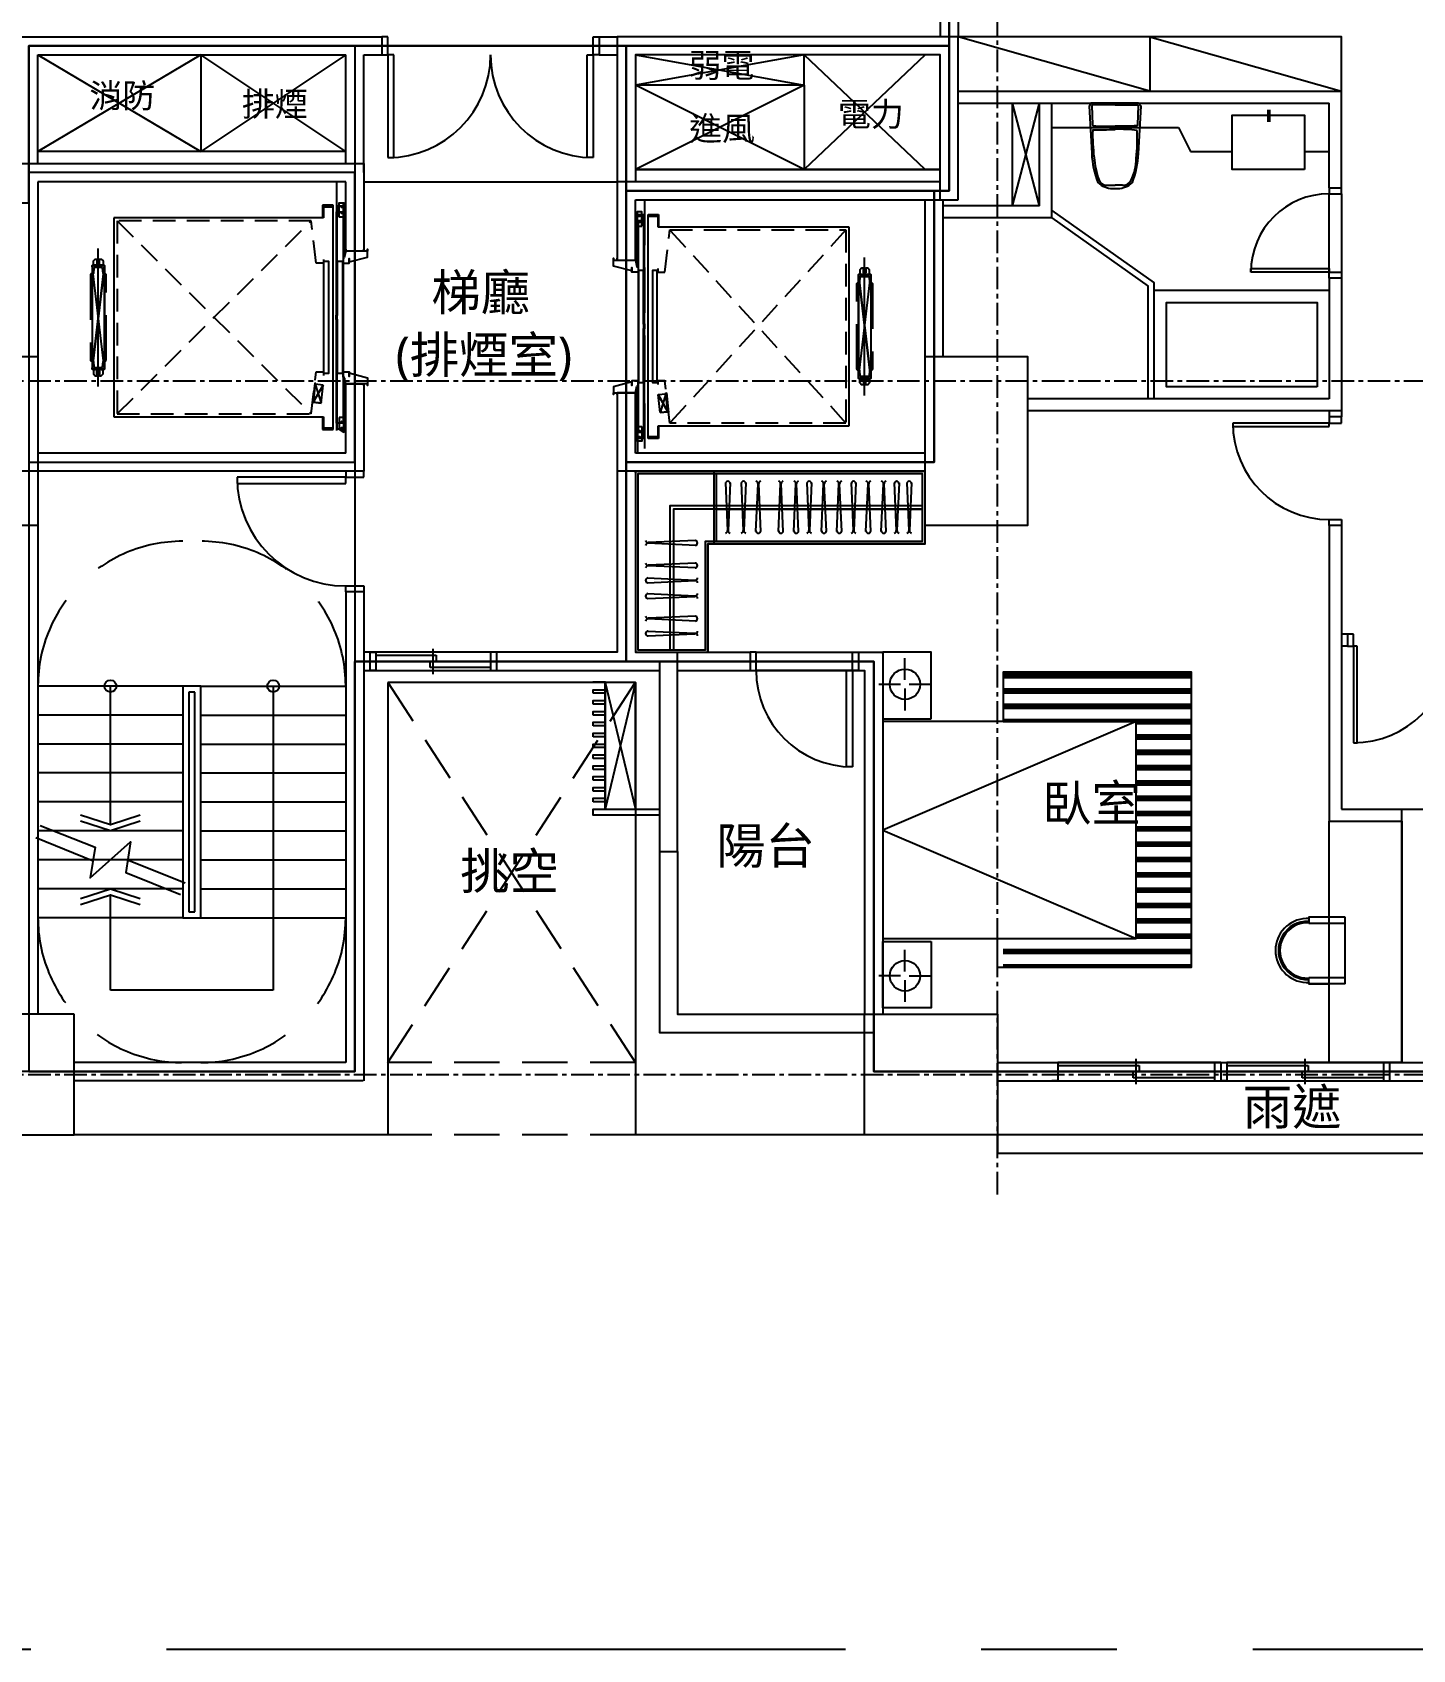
# Model space of a CAD drawing. Header units: millimetres. Extents: x -3377 to 119122, y -22007 to 15479.
# Drawn here: x 77387 to 78531, y 12158 to 13498 of the extents above; entities that cross this region are included whole.
import ezdxf
from ezdxf.enums import TextEntityAlignment as Align

# ---------------------------------------------------------------- set-up
doc = ezdxf.new("R2010")
doc.units = ezdxf.units.MM
doc.header["$LTSCALE"] = 150
doc.header["$MEASUREMENT"] = 0
for name, pattern in [('CENTER', [2, 1.25, -0.25, 0.25, -0.25]), ('CONTINOUS', [0]), ('DIVIDE2', [15.875, 6.35, -3.175, 0, -3.175, 0, -3.175]), ('DOT', [0.25, 0, -0.25]), ('HIDDEN', [0.375, 0.25, -0.125]), ('HIDDEN2', [0.1875, 0.125, -0.0625]), ('HIDDENX2', [0.75, 0.5, -0.25]), ('PHANTOM2', [31.75, 15.875, -3.175, 3.175, -3.175, 3.175, -3.175])]:
    doc.linetypes.add(name, pattern=pattern)
doc.layers.get('0').update_dxf_attribs({"plot": 0})
for name, color, linetype, plot in [('AREA', 3, 'Continuous', False), ('FUNITURE', 9, 'Continuous', False), ('S-ARCH', 252, 'Continuous', False)]:
    doc.layers.add(name, color=color, linetype=linetype, plot=plot)
for name, color, linetype in [('area2', 6, 'Continuous'), ('ASSLN', 8, 'Continuous'), ('BEAM', 251, 'DOT'), ('CENTER', 1, 'CENTER'), ('COL', 1, 'Continuous'), ('Duct', 1, 'Continuous'), ('GRID', 5, 'CENTER'), ('HIDDEN', 2, 'HIDDEN'), ('OPEN', 4, 'Continuous'), ('OTHER', 4, 'Continuous'), ('STAIR', 4, 'Continuous'), ('STAIR3', 7, 'Continuous'), ('TEXT', 2, 'Continuous'), ('TOIL', 6, 'Continuous'), ('WALL', 2, 'Continuous'), ('WALL2', 3, 'Continuous'), ('WALL3', 4, 'Continuous')]:
    doc.layers.add(name, color=color, linetype=linetype)
doc.styles.add('HH', font='')
doc.styles.get('HH').set_extended_font_data('Microsoft JhengHei')

# ---------------------------------------------------------------- blocks, each defined once
blk = doc.blocks.new('A$C1FBE2881')
at = {"color": 252}
for p, q in [((805.5, -790, 0), (670.5, -870, 0)), ((670.5, -790, 0), (805.5, -870, 0)), ((805.5, -790, 0), (670.5, -870, 0)), ((670.5, -790, 0), (805.5, -870, 0)), ((925.5, -790, 0), (805.5, -870, 0)), ((925.5, -870, 0), (805.5, -790, 0)), ((925.5, -790, 0), (805.5, -870, 0)), ((925.5, -870, 0), (805.5, -790, 0)), ((805.5, -790, 0), (805.5, -870, 0)), ((1305.5, -815, 0), (1305.5, -790, 0)), ((1305.5, -815, 0), (1165.5, -885, 0)), ((1305.5, -885, 0), (1165.5, -815, 0)), ((1500.5, -915, 0), (1478, -830, 0)), ((1478, -915, 0), (1500.5, -830, 0)), ((1478, -915, 0), (1478, -830, 0)), ((925.5, -870, 0), (670.5, -870, 0)), ((925.5, -870, 0), (670.5, -870, 0)), ((1418, -885, 0), (1165.5, -885, 0)), ((1405.5, -885, 0), (1165.5, -885, 0)), ((1405.5, -885, 0), (1165.5, -885, 0)), ((1500.5, -915, 0), (1478, -915, 0)), ((730.5, -1428, 0), (730.5, -1313, 0)), ((1165.5, -1310, 0), (960.5, -1310, 0)), ((960.5, -1310, 0), (960.5, -1685, 0)), ((1165.5, -1310, 0), (1165.5, -1685, 0)), ((960.5, -1685, 0), (700.5, -1685, 0)), ((1380.5, -1685, 0), (1165.5, -1685, 0)), ((1905.5, -1685, 0), (1465.5, -1685, 0))]:
    blk.add_line(p, q, dxfattribs=at)
at = {"color": 252, "ltscale": 10}
for p, q in [((923.7, -924.5, 0), (923.7, -912.5, 0)), ((1167.4, -932, 0), (1167.4, -920, 0)), ((923.7, -1090.5, 0), (923.7, -1102.5, 0)), ((1167.4, -1098, 0), (1167.4, -1120, 0))]:
    blk.add_line(p, q, dxfattribs=at)
at = {"color": 252, "linetype": 'HIDDEN2'}
for p, q in [((736, -927.5, 0), (897, -1087.5, 0)), ((736, -1087.5, 0), (897, -927.5, 0)), ((1340, -935, 0), (1194, -1095, 0)), ((1340, -1095, 0), (1194, -935, 0))]:
    blk.add_line(p, q, dxfattribs=at)
at = {"color": 252, "linetype": 'HIDDEN'}
for p, q in [((960.5, -1625, 0), (1165.5, -1310, 0)), ((1165.5, -1625, 0), (960.5, -1310, 0)), ((1165.5, -1625, 0), (960.5, -1625, 0)), ((1165.5, -1685, 0), (960.5, -1685, 0))]:
    blk.add_line(p, q, dxfattribs=at)
at = {"color": 252, "elevation": 0}
for points in [[(1305.5, -790), (1165.5, -815)], [(1165.5, -790), (1305.5, -815), (1165.5, -815)], [(1405.5, -790), (1305.5, -885)], [(1405.5, -885), (1305.5, -790)], [(1305.5, -815), (1305.5, -885)], [(1165.5, -885), (1418, -885)], [(1165.5, -885), (1405.5, -885)], [(1165.5, -1310), (1140.5, -1310), (1140.5, -1415), (1165.5, -1415), (1165.5, -1310), (1140.5, -1415), (1140.5, -1310), (1165.5, -1415)], [(755.3, -1419.9), (730.5, -1428), (705.7, -1419.9)], [(755.3, -1424.9), (730.5, -1433), (705.7, -1424.9)], [(705.7, -1489.1), (730.5, -1481), (755.3, -1489.1)], [(705.7, -1494.1), (730.5, -1486), (755.3, -1494.1)], [(1465.5, -1685), (1465.5, -1700), (1465.5, -1700), (1905.5, -1700), (1905.5, -1685)]]:
    blk.add_lwpolyline(points, dxfattribs=at)
at = {"color": 252, "linetype": 'PHANTOM2', "elevation": 0}
for points in [[(915, -1007.5), (915, -916), (907, -916), (907, -925), (733.5, -925), (733.5, -1090), (907, -1090), (907, -1099), (915, -1099), (915, -1007.5)], [(1176, -1015), (1176, -923.5), (1184, -923.5), (1184, -932.5), (1342.5, -932.5), (1342.5, -1097.5), (1184, -1097.5), (1184, -1106.5), (1176, -1106.5), (1176, -1015)]]:
    blk.add_lwpolyline(points, dxfattribs=at)
at = {"color": 252, "linetype": 'DIVIDE2', "elevation": 0}
for points in [[(906.4, -1090), (906.4, -1100.4), (915, -1100.4), (915, -914.6), (906.4, -914.6), (906.4, -925)], [(924.5, -1057.7), (924.5, -1100), (918.5, -1100), (918.5, -915), (924.5, -915), (924.5, -957.3)], [(1166.5, -1065.2), (1166.5, -1107.5), (1172.5, -1107.5), (1172.5, -922.5), (1166.5, -922.5), (1166.5, -964.8)], [(1184.6, -1097.5), (1184.6, -1107.9), (1176, -1107.9), (1176, -922.1), (1184.6, -922.1), (1184.6, -932.5)]]:
    blk.add_lwpolyline(points, dxfattribs=at)
at = {"color": 252, "linetype": 'PHANTOM2', "elevation": 0}
for points in [[(918, -1095), (918, -920), (923.3, -920), (923.3, -1095)], [(1173, -1102.5), (1173, -927.5), (1167.7, -927.5), (1167.7, -1102.5)]]:
    blk.add_lwpolyline(points, close=True, dxfattribs=at)
at = {"color": 252, "ltscale": 10, "elevation": 0}
for points in [[(920, -924.5), (920, -912.5), (924, -912.5), (924, -924.5)], [(1171, -932), (1171, -920), (1167, -920), (1167, -932)], [(907.5, -1054), (907.5, -961), (911.3, -961), (911.3, -1054)], [(1183.5, -1061.5), (1183.5, -968.5), (1179.7, -968.5), (1179.7, -1061.5)], [(920, -1090.5), (920, -1100), (924, -1102.5), (924, -1090.5)], [(1171, -1098), (1171, -1110), (1167, -1110), (1167, -1098)]]:
    blk.add_lwpolyline(points, close=True, dxfattribs=at)
at = {"color": 252, "linetype": 'HIDDEN2', "elevation": 0}
for points in [[(907, -959.5), (907, -962.5), (901, -962.5), (897, -927.5), (736, -927.5), (736, -1087.5), (897, -1087.5), (901, -1052.5), (907, -1052.5), (907, -1055.5)], [(1184, -967), (1184, -970), (1190, -970), (1194, -935), (1340, -935), (1340, -1095), (1194, -1095), (1190, -1060), (1184, -1060), (1184, -1063)], [(900.3, -1062.9), (900.4, -1062.1), (899.9, -1062.1), (898, -1078.5), (898.5, -1078.5), (898.6, -1077.8)], [(905.1, -1078.5), (898.6, -1077.8), (906.8, -1063.6), (898.6, -1077.8), (905.1, -1078.5), (906.8, -1063.6), (900.3, -1062.9), (898.6, -1077.8), (900.3, -1062.9), (905.1, -1078.5)], [(1186, -1086.4), (1192.4, -1085.7), (1184.3, -1071.5), (1192.4, -1085.7), (1186, -1086.4), (1184.3, -1071.5), (1190.8, -1070.8), (1192.4, -1085.7), (1190.8, -1070.8), (1186, -1086.4)], [(1190.8, -1070.8), (1190.7, -1070), (1191.2, -1070), (1193, -1086.4), (1192.5, -1086.4), (1192.4, -1085.7)]]:
    blk.add_lwpolyline(points, dxfattribs=at)
at = {"color": 252, "ltscale": 10, "elevation": 0}
for points in [[(925.5, -951), (925.5, -952.5), (924.3, -958.1), (923.3, -958.1), (923.3, -962.5), (928.3, -962.5), (928.3, -958.6), (928.3, -961.5), (943.5, -957.5), (943.5, -951), (943.5, -952.5), (940.5, -952.5), (940.5, -951), (940.5, -952.5), (925.5, -952.5)], [(715.5, -964.5), (725.5, -964.5), (715.5, -1050.5), (725.5, -964.5), (715.5, -964.5), (715.5, -1050.5), (725.5, -1050.5), (725.5, -964.5), (725.5, -1050.5), (715.5, -964.5)], [(917.7, -1007.5), (917.7, -1005.7), (918.8, -1005.7), (918.8, -961), (922.8, -961), (922.8, -1054), (918.8, -1054), (918.8, -1009.3), (917.7, -1009.3), (917.7, -1007.5)], [(1165.5, -958.5), (1165.5, -960), (1166.7, -965.6), (1167.7, -965.6), (1167.7, -970), (1162.7, -970), (1162.7, -966.1), (1162.7, -969), (1147.5, -965), (1147.5, -958.5), (1147.5, -960), (1150.5, -960), (1150.5, -958.5), (1150.5, -960), (1165.5, -960)], [(1173.3, -1015), (1173.3, -1013.2), (1172.2, -1013.2), (1172.2, -968.5), (1168.2, -968.5), (1168.2, -1061.5), (1172.2, -1061.5), (1172.2, -1016.8), (1173.3, -1016.8), (1173.3, -1015)], [(1360.5, -972), (1350.5, -972), (1360.5, -1058), (1350.5, -972), (1360.5, -972), (1360.5, -1058), (1350.5, -1058), (1350.5, -972), (1350.5, -1058), (1360.5, -972)], [(925.5, -1064), (925.5, -1062.5), (924.3, -1056.9), (923.3, -1056.9), (923.3, -1052.5), (928.3, -1052.5), (928.3, -1056.4), (928.3, -1053.5), (943.5, -1057.5), (943.5, -1064), (943.5, -1062.5), (940.5, -1062.5), (940.5, -1064), (940.5, -1062.5), (925.5, -1062.5)], [(1165.5, -1071.5), (1165.5, -1070), (1166.7, -1064.4), (1167.7, -1064.4), (1167.7, -1060), (1162.7, -1060), (1162.7, -1063.9), (1162.7, -1061), (1147.5, -1065), (1147.5, -1071.5), (1147.5, -1070), (1150.5, -1070), (1150.5, -1071.5), (1150.5, -1070), (1165.5, -1070)]]:
    blk.add_lwpolyline(points, dxfattribs=at)
for points in [[(724.5, -964.1), (716.5, -964.1), (716.5, -960.7), (718, -959.2), (719.4, -959.2), (719.4, -962.8, 0.414214), (719.6, -963), (721.4, -963, 0.414214), (721.6, -962.8), (721.6, -959.2), (723, -959.2), (724.5, -960.7), (724.5, -964.5), (716.5, -964.5), (716.5, -964.1)], [(1351.5, -971.6), (1359.5, -971.6), (1359.5, -968.2), (1358, -966.7), (1356.6, -966.7), (1356.6, -970.3, -0.414214), (1356.4, -970.5), (1354.6, -970.5, -0.414214), (1354.4, -970.3), (1354.4, -966.7), (1353, -966.7), (1351.5, -968.2), (1351.5, -972), (1359.5, -972), (1359.5, -971.6)], [(724.5, -1051), (716.5, -1051), (716.5, -1054.3), (718, -1055.8), (719.4, -1055.8), (719.4, -1052.2, -0.414214), (719.6, -1052), (721.4, -1052, -0.414214), (721.6, -1052.2), (721.6, -1055.8), (723, -1055.8), (724.5, -1054.3), (724.5, -1050.5), (716.5, -1050.5), (716.5, -1051)], [(1351.5, -1058.5), (1359.5, -1058.5), (1359.5, -1061.8), (1358, -1063.3), (1356.6, -1063.3), (1356.6, -1059.7, 0.414214), (1356.4, -1059.5), (1354.6, -1059.5, 0.414214), (1354.4, -1059.7), (1354.4, -1063.3), (1353, -1063.3), (1351.5, -1061.8), (1351.5, -1058), (1359.5, -1058), (1359.5, -1058.5)]]:
    blk.add_lwpolyline(points, format="xyb", dxfattribs=at)
at = {"color": 252, "ltscale": 10}
for centre in [(922.2, -916, 0), (922.2, -916, 0), (922.2, -921, 0), (922.2, -921, 0), (1168.8, -923.5, 0), (1168.8, -923.5, 0), (1168.8, -928.5, 0), (1168.8, -928.5, 0), (922.2, -1094, 0), (922.2, -1094, 0), (922.2, -1099, 0), (922.2, -1099, 0), (1168.8, -1101.5, 0), (1168.8, -1101.5, 0), (1168.8, -1106.5, 0), (1168.8, -1106.5, 0)]:
    blk.add_circle(centre, 0.425, dxfattribs=at)
at = {"color": 252}
for centre in [(730.5, -1313, 0), (865.5, -1313, 0)]:
    blk.add_circle(centre, 5, dxfattribs=at)
at = {"color": 252, "linetype": 'HIDDENX2'}
for centre, start, end in [((790.5, -1313, 0), 90.0007, 179.9999), ((805.5, -1313, 0), 0.0001, 89.9993), ((790.5, -1505, 0), 180.0008, 270.0033), ((805.5, -1505, 0), 269.9967, 359.9992)]:
    blk.add_arc(centre, 120, start, end, dxfattribs=at)
at = {"layer": 'AREA', "color": 252, "elevation": 0}
for points in [[(1913, -1632.5), (1363, -1632.5), (1363, -1292.5), (1158, -1292.5), (1158, -1292.5), (933, -1292.5), (933, -1632.5), (663, -1632.5), (605.5, -1632.5), (343, -1632.5), (343, -1677.5), (320.5, -1677.5), (-212, -1677.5), (-212, -1047.5), (-212, 297.5)], [(1425.5, -782.5), (663, -782.5), (663, -1632.5), (933, -1632.5), (933, -1292.5), (1158, -1292.5), (1158, -902.5), (1425.5, -902.5), (1425.5, -782.5)]]:
    blk.add_lwpolyline(points, dxfattribs=at)
for points in [[(1425.5, -557.5), (793, -557.5), (663, -557.5), (663, -557.5), (438, -557.5), (438, -912.5), (438, -912.5), (663, -912.5), (663, -887.5), (663, -782.5), (933, -782.5), (1160.5, -782.5), (1425.5, -782.5), (1425.5, -782.5), (1425.5, -557.5)], [(933, -1292.5), (1158, -1292.5), (1158, -782.5), (933, -782.5)], [(1158, -1127.5), (1413, -1127.5), (1413, -902.5), (1413, -902.5), (1158, -902.5), (1158, -1127.5)], [(1185.5, -1600), (1363, -1600), (1363, -1292.5), (1185.5, -1292.5)]]:
    blk.add_lwpolyline(points, close=True, dxfattribs=at)
at = {"layer": 'area2', "color": 252, "elevation": 0}
blk.add_lwpolyline([(2468, 297.5), (1485.5, 297.5), (1485.5, 212.5), (1208, 212.5), (1208, -97.5), (1058, -97.5), (1058, -267.5), (1425.5, -267.5), (1425.5, -557.5), (1425.5, -557.5), (1425.5, -782.5), (1425.5, -782.5), (1425.5, -902.5), (1413, -902.5), (1413, -1127.5), (1158, -1127.5), (1158, -1127.5), (1158, -1292.5), (1158, -1292.5), (1185.5, -1292.5), (1363, -1292.5), (1363, -1600), (1363, -1632.5), (1913, -1632.5)], dxfattribs=at)
blk.add_lwpolyline([(933, -887.5), (663, -887.5), (663, -1127.5), (933, -1127.5)], close=True, dxfattribs=at)
at = {"layer": 'ASSLN', "color": 252, "elevation": 0}
for points in [[(1130.5, -1310), (1130.5, -1309.5), (1140.5, -1309.5), (1140.5, -1310)], [(1130.5, -1319), (1130.5, -1316), (1140.5, -1316), (1140.5, -1319)], [(1130.5, -1328), (1130.5, -1325), (1140.5, -1325), (1140.5, -1328)], [(1130.5, -1337), (1130.5, -1334), (1140.5, -1334), (1140.5, -1337)], [(1130.5, -1346), (1130.5, -1343), (1140.5, -1343), (1140.5, -1346)], [(1130.5, -1355), (1130.5, -1352), (1140.5, -1352), (1140.5, -1355)], [(1130.5, -1364), (1130.5, -1361), (1140.5, -1361), (1140.5, -1364)], [(1130.5, -1373), (1130.5, -1370), (1140.5, -1370), (1140.5, -1373)], [(1130.5, -1382), (1130.5, -1379), (1140.5, -1379), (1140.5, -1382)], [(1130.5, -1391), (1130.5, -1388), (1140.5, -1388), (1140.5, -1391)], [(1130.5, -1400), (1130.5, -1397), (1140.5, -1397), (1140.5, -1400)], [(1130.5, -1409), (1130.5, -1406), (1140.5, -1406), (1140.5, -1409)]]:
    blk.add_lwpolyline(points, close=True, dxfattribs=at)
blk.add_lwpolyline([(1185.5, -1420), (1130.5, -1420), (1130.5, -1415), (1185.5, -1415)], dxfattribs=at)
at = {"layer": 'BEAM', "color": 252, "linetype": 'HIDDEN'}
for p, q in [((918, -895, 0), (918, -1120, 0)), ((1173, -910, 0), (1173, -1120, 0))]:
    blk.add_line(p, q, dxfattribs=at)
at = {"layer": 'CENTER', "color": 252}
for p, q in [((720.5, -1064.6, 0), (720.5, -950.4, 0)), ((1355.5, -1072.1, 0), (1355.5, -957.9, 0))]:
    blk.add_line(p, q, dxfattribs=at)
at = {"layer": 'COL', "color": 252, "elevation": 0}
for points in [[(585.5, -1040), (670.5, -1040), (670.5, -1180), (585.5, -1180)], [(1405.5, -1040), (1490.5, -1040), (1490.5, -1180), (1405.5, -1180)], [(700.5, -1585), (590.5, -1585), (590.5, -1685), (700.5, -1685)], [(1355.5, -1585), (1465.5, -1585), (1465.5, -1685), (1355.5, -1685)]]:
    blk.add_lwpolyline(points, close=True, dxfattribs=at)
at = {"layer": 'Duct', "color": 252, "linetype": 'CENTER', "ltscale": 3, "elevation": 0}
blk.add_lwpolyline([(-2667.8, -2111.5), (-2667.8, -854.3), (-2667.8, 733.2), (3140.4, 733.1), (3139.9, -854.4), (3139.5, -2111.5), (157.7, -2111.5)], close=True, dxfattribs=at)
blk.add_lwpolyline([(-2667.8, -2111.5), (-2667.8, -854.3), (-2667.8, 733.2), (3140.4, 733.1), (3139.9, -854.4), (3139.5, -2111.5), (157.7, -2111.5)], close=True, dxfattribs=at)
blk.add_lwpolyline([(-2667.8, -2111.5), (-2667.8, -854.3), (-2667.8, 733.2), (3140.4, 733.1), (3139.9, -854.4), (3139.5, -2111.5), (157.7, -2111.5)], close=True, dxfattribs=at)
at = {"layer": 'FUNITURE', "color": 252, "ltscale": 5}
for p, q in [((1591.8, -820, 0), (1433, -775, 0)), ((1591.8, -775, 0), (1591.8, -820, 0)), ((1591.8, -775, 0), (1750.5, -820, 0))]:
    blk.add_line(p, q, dxfattribs=at)
at = {"layer": 'FUNITURE', "color": 252}
for p, q in [((1150.5, -895.5, 0), (940.5, -895.5, 0)), ((1240.1, -1144.7, 0), (1241.8, -1184.1, 0)), ((1244.1, -1144.7, 0), (1242.3, -1184.1, 0)), ((1253.1, -1144.7, 0), (1254.9, -1184.1, 0)), ((1257.1, -1144.7, 0), (1255.4, -1184.1, 0)), ((1265.4, -1184.8, 0), (1267.2, -1145.4, 0)), ((1269.4, -1184.8, 0), (1267.7, -1145.4, 0)), ((1284.1, -1184.8, 0), (1285.9, -1145.4, 0)), ((1288.1, -1184.8, 0), (1286.4, -1145.4, 0)), ((1296.8, -1184.8, 0), (1298.6, -1145.4, 0)), ((1300.8, -1184.8, 0), (1299.1, -1145.4, 0)), ((1307.5, -1144.7, 0), (1309.2, -1184.1, 0)), ((1311.5, -1144.7, 0), (1309.7, -1184.1, 0)), ((1319.8, -1184.8, 0), (1321.5, -1145.4, 0)), ((1323.8, -1184.8, 0), (1322, -1145.4, 0)), ((1332.5, -1184.8, 0), (1334.2, -1145.4, 0)), ((1336.5, -1184.8, 0), (1334.7, -1145.4, 0)), ((1344.3, -1144.7, 0), (1346.1, -1184.1, 0)), ((1348.3, -1144.7, 0), (1346.6, -1184.1, 0)), ((1356.6, -1184.8, 0), (1358.4, -1145.4, 0)), ((1360.6, -1184.8, 0), (1358.9, -1145.4, 0)), ((1369.3, -1184.8, 0), (1371.1, -1145.4, 0)), ((1373.3, -1184.8, 0), (1371.6, -1145.4, 0)), ((1380, -1144.7, 0), (1381.7, -1184.1, 0)), ((1384, -1144.7, 0), (1382.2, -1184.1, 0)), ((1390.4, -1144.7, 0), (1392.2, -1184.1, 0)), ((1394.4, -1144.7, 0), (1392.7, -1184.1, 0)), ((1232.5, -1163.3, 0), (1403.5, -1163.3, 0)), ((1232.5, -1166.3, 0), (1403.5, -1166.3, 0)), ((1215.6, -1192.4, 0), (1176.1, -1194.1, 0)), ((1215.6, -1196.4, 0), (1176.1, -1194.6, 0)), ((1215.6, -1211.1, 0), (1176.1, -1212.8, 0)), ((1215.6, -1215.1, 0), (1176.1, -1213.3, 0)), ((1175.5, -1223.4, 0), (1214.9, -1225.1, 0)), ((1175.5, -1227.4, 0), (1214.9, -1225.6, 0)), ((1175.5, -1236.4, 0), (1214.9, -1238.2, 0)), ((1175.5, -1240.4, 0), (1214.9, -1238.7, 0)), ((1215.6, -1255.1, 0), (1176.1, -1256.8, 0)), ((1215.6, -1259.1, 0), (1176.1, -1257.3, 0)), ((1175.5, -1267.4, 0), (1214.9, -1269.1, 0)), ((1175.5, -1271.4, 0), (1214.9, -1269.6, 0)), ((1388.9, -1307.9, 0), (1388.9, -1289.9, 0)), ((1367.3, -1311.5, 0), (1385.3, -1311.5, 0)), ((1392.5, -1311.5, 0), (1410.5, -1311.5, 0)), ((1470.2, -1302.6, 0), (1626.2, -1302.6, 0)), ((1470.2, -1304.2, 0), (1626.2, -1304.2, 0)), ((1470.2, -1305.8, 0), (1626.2, -1305.8, 0)), ((1388.9, -1315.1, 0), (1388.9, -1333.1, 0)), ((1470.2, -1315.3, 0), (1626.2, -1315.3, 0)), ((1470.2, -1316.9, 0), (1626.2, -1316.9, 0)), ((1470.2, -1318.5, 0), (1626.2, -1318.5, 0)), ((1470.2, -1328, 0), (1626.2, -1328, 0)), ((1470.2, -1329.6, 0), (1626.2, -1329.6, 0)), ((1470.2, -1331.2, 0), (1626.2, -1331.2, 0)), ((1470.2, -1340.7, 0), (1626.2, -1340.7, 0)), ((1470.2, -1342.3, 0), (1626.2, -1342.3, 0)), ((1580.5, -1343.9, 0), (1626.2, -1343.9, 0)), ((1580.5, -1353.4, 0), (1626.2, -1353.4, 0)), ((1580.5, -1355, 0), (1626.2, -1355, 0)), ((1580.5, -1356.6, 0), (1626.2, -1356.6, 0)), ((1580.5, -1366.1, 0), (1626.2, -1366.1, 0)), ((1580.5, -1367.7, 0), (1626.2, -1367.7, 0)), ((1580.5, -1369.3, 0), (1626.2, -1369.3, 0)), ((1580.5, -1378.8, 0), (1626.2, -1378.8, 0)), ((1580.5, -1380.4, 0), (1626.2, -1380.4, 0)), ((1580.5, -1382, 0), (1626.2, -1382, 0)), ((1580.5, -1391.5, 0), (1626.2, -1391.5, 0)), ((1580.5, -1393.1, 0), (1626.2, -1393.1, 0)), ((1580.5, -1394.7, 0), (1626.2, -1394.7, 0)), ((1580.5, -1404.2, 0), (1626.2, -1404.2, 0)), ((1580.5, -1405.8, 0), (1626.2, -1405.8, 0)), ((1580.5, -1407.4, 0), (1626.2, -1407.4, 0)), ((1580.5, -1416.9, 0), (1626.2, -1416.9, 0)), ((1580.5, -1418.5, 0), (1626.2, -1418.5, 0)), ((1580.5, -1420.1, 0), (1626.2, -1420.1, 0)), ((1580.5, -1429.6, 0), (1626.2, -1429.6, 0)), ((1580.5, -1431.2, 0), (1626.2, -1431.2, 0)), ((1580.5, -1432.8, 0), (1626.2, -1432.8, 0)), ((1580.5, -1442.3, 0), (1626.2, -1442.3, 0)), ((1580.5, -1443.9, 0), (1626.2, -1443.9, 0)), ((1580.5, -1445.5, 0), (1626.2, -1445.5, 0)), ((1580.5, -1455, 0), (1626.2, -1455, 0)), ((1580.5, -1456.6, 0), (1626.2, -1456.6, 0)), ((1580.5, -1458.2, 0), (1626.2, -1458.2, 0)), ((1580.5, -1467.7, 0), (1626.2, -1467.7, 0)), ((1580.5, -1469.3, 0), (1626.2, -1469.3, 0)), ((1580.5, -1470.9, 0), (1626.2, -1470.9, 0)), ((1580.5, -1480.4, 0), (1626.2, -1480.4, 0)), ((1580.5, -1482, 0), (1626.2, -1482, 0)), ((1580.5, -1483.6, 0), (1626.2, -1483.6, 0)), ((1580.5, -1493.1, 0), (1626.2, -1493.1, 0)), ((1580.5, -1494.7, 0), (1626.2, -1494.7, 0)), ((1580.5, -1496.3, 0), (1626.2, -1496.3, 0)), ((1580.5, -1505.8, 0), (1626.2, -1505.8, 0)), ((1580.5, -1507.4, 0), (1626.2, -1507.4, 0)), ((1580.5, -1509, 0), (1626.2, -1509, 0)), ((1723.4, -1504.6, 0), (1723.4, -1509.6, 0)), ((1740.5, -1504.6, 0), (1723.4, -1504.6, 0)), ((1723.4, -1509.6, 0), (1740.5, -1509.6, 0)), ((1753.7, -1504.6, 0), (1740.5, -1504.6, 0)), ((1740.5, -1509.6, 0), (1753.7, -1509.6, 0)), ((1753.7, -1559.6, 0), (1753.7, -1504.6, 0)), ((1580.5, -1518.5, 0), (1626.2, -1518.5, 0)), ((1580.5, -1520.1, 0), (1626.2, -1520.1, 0)), ((1580.5, -1521.7, 0), (1626.2, -1521.7, 0)), ((1388.9, -1549.5, 0), (1388.9, -1531.5, 0)), ((1470.2, -1531.2, 0), (1626.2, -1531.2, 0)), ((1470.2, -1532.8, 0), (1626.2, -1532.8, 0)), ((1470.2, -1534.4, 0), (1626.2, -1534.4, 0)), ((1385.3, -1553.1, 0), (1367.3, -1553.1, 0)), ((1392.5, -1553.1, 0), (1410.5, -1553.1, 0)), ((1465.2, -1546, 0), (1621.2, -1546, 0)), ((1470.2, -1543.9, 0), (1626.2, -1543.9, 0)), ((1470.2, -1545.5, 0), (1626.2, -1545.5, 0)), ((1723.4, -1559.6, 0), (1723.4, -1554.6, 0)), ((1723.4, -1554.6, 0), (1740.5, -1554.6, 0)), ((1740.5, -1554.6, 0), (1753.7, -1554.6, 0)), ((1388.9, -1556.7, 0), (1388.9, -1574.7, 0)), ((1740.5, -1559.6, 0), (1723.4, -1559.6, 0)), ((1753.7, -1559.6, 0), (1740.5, -1559.6, 0))]:
    blk.add_line(p, q, dxfattribs=at)
at = {"layer": 'FUNITURE', "color": 252, "ltscale": 5, "elevation": 0}
blk.add_lwpolyline([(1750.5, -820), (1750.5, -775), (1433, -775)], dxfattribs=at)
at = {"layer": 'FUNITURE', "color": 252, "elevation": 0}
for points in [[(1405.5, -1135), (1165.5, -1135), (1165.5, -1136), (1165.5, -1285), (1166.5, -1285), (1200.5, -1285), (1225.5, -1285), (1225.5, -1195), (1405.5, -1195), (1405.5, -1180)], [(1403.5, -1137), (1167.5, -1137), (1167.5, -1283), (1223.5, -1283), (1223.5, -1283), (1223.5, -1193), (1403.5, -1193), (1403.5, -1193)], [(1405.5, -1195), (1405.5, -1135), (1230.5, -1135), (1230.5, -1195)], [(1410.5, -1340), (1410.5, -1285), (1370.5, -1285), (1370.5, -1340)], [(1800.5, -1425), (1800.5, -1625), (1740.5, -1625), (1740.5, -1425)], [(1410.5, -1524.6), (1410.5, -1579.6), (1370.5, -1579.6), (1370.5, -1524.6)]]:
    blk.add_lwpolyline(points, close=True, dxfattribs=at)
for points in [[(1403.5, -1193), (1403.5, -1137), (1232.5, -1137), (1232.5, -1193), (1403.5, -1193)], [(1403.5, -1163.5), (1194, -1163.5), (1194, -1283)], [(1403.5, -1166.5), (1197, -1166.5), (1197, -1283)], [(1405.5, -1195), (1225.5, -1195), (1225.5, -1285)], [(1465.2, -1546), (1626.2, -1546), (1626.2, -1301.5), (1470.2, -1301.5), (1470.2, -1342.3)], [(1370.5, -1342.3), (1370.5, -1522.3), (1580.5, -1522.3), (1580.5, -1342.3), (1370.5, -1342.3)], [(1580.5, -1342.3), (1370.5, -1432.3), (1580.5, -1522.3)], [(1465.2, -1522.3), (1465.2, -1546), (1465.2, -1546)]]:
    blk.add_lwpolyline(points, dxfattribs=at)
blk.add_lwpolyline([(1740.5, -1504.6), (1723.4, -1504.6), (1723.4, -1505.6), (1721.3, -1505.6, 0.960761), (1721.3, -1558.6), (1723.4, -1558.6), (1723.4, -1559.6), (1740.5, -1559.6)], format="xyb", dxfattribs=at)
at = {"layer": 'FUNITURE', "color": 252}
for centre in [(1388.9, -1311.5, 0), (1388.9, -1553.1, 0)]:
    blk.add_circle(centre, 12.6, dxfattribs=at)
for centre, radius, start, end in [((1242.1, -1145.3, 0), 2, 0, 180), ((1255.1, -1145.3, 0), 2, 0, 180), ((1265.3, -1145.1, 0), 1.86, 351.8618, 87.2247), ((1269.5, -1145.1, 0), 1.86, 92.7753, 188.1382), ((1284, -1145.1, 0), 1.86, 351.8618, 87.2247), ((1288.2, -1145.1, 0), 1.86, 92.7753, 188.1382), ((1296.7, -1145.1, 0), 1.86, 351.8618, 87.2247), ((1300.9, -1145.1, 0), 1.86, 92.7753, 188.1382), ((1309.5, -1145.3, 0), 2, 0, 180), ((1319.7, -1145.1, 0), 1.86, 351.8618, 87.2247), ((1323.9, -1145.1, 0), 1.86, 92.7753, 188.1382), ((1332.4, -1145.1, 0), 1.86, 351.8618, 87.2247), ((1336.6, -1145.1, 0), 1.86, 92.7753, 188.1382), ((1346.3, -1145.3, 0), 2, 0, 180), ((1356.5, -1145.1, 0), 1.86, 351.8618, 87.2247), ((1360.7, -1145.1, 0), 1.86, 92.7753, 188.1382), ((1369.2, -1145.1, 0), 1.86, 351.8618, 87.2247), ((1373.4, -1145.1, 0), 1.86, 92.7753, 188.1382), ((1382, -1145.3, 0), 2, 0, 180), ((1392.4, -1145.3, 0), 2, 0, 180), ((1175.9, -1192.3, 0), 1.86, 182.7753, 278.1382), ((1215, -1194.4, 0), 2, 270, 90), ((1240, -1184.4, 0), 1.86, 272.7753, 8.1382), ((1244.2, -1184.4, 0), 1.86, 171.8618, 267.2247), ((1253, -1184.4, 0), 1.86, 272.7753, 8.1382), ((1257.2, -1184.4, 0), 1.86, 171.8618, 267.2247), ((1267.4, -1184.3, 0), 2, 180, 0), ((1286.1, -1184.3, 0), 2, 180, 0), ((1298.8, -1184.3, 0), 2, 180, 0), ((1307.4, -1184.4, 0), 1.86, 272.7753, 8.1382), ((1311.6, -1184.4, 0), 1.86, 171.8618, 267.2247), ((1321.8, -1184.3, 0), 2, 180, 0), ((1334.5, -1184.3, 0), 2, 180, 0), ((1344.2, -1184.4, 0), 1.86, 272.7753, 8.1382), ((1348.4, -1184.4, 0), 1.86, 171.8618, 267.2247), ((1358.6, -1184.3, 0), 2, 180, 0), ((1371.3, -1184.3, 0), 2, 180, 0), ((1379.9, -1184.4, 0), 1.86, 272.7753, 8.1382), ((1384.1, -1184.4, 0), 1.86, 171.8618, 267.2247), ((1390.4, -1184.4, 0), 1.86, 272.7753, 8.1382), ((1394.5, -1184.4, 0), 1.86, 171.8618, 267.2247), ((1175.9, -1196.5, 0), 1.86, 81.8618, 177.2247), ((1175.9, -1211, 0), 1.86, 182.7753, 278.1382), ((1175.9, -1215.2, 0), 1.86, 81.8618, 177.2247), ((1215, -1213.1, 0), 2, 270, 90), ((1176, -1225.4, 0), 2, 90, 270), ((1215.2, -1223.3, 0), 1.86, 261.8618, 357.2247), ((1215.2, -1227.5, 0), 1.86, 2.7753, 98.1382), ((1176, -1238.4, 0), 2, 90, 270), ((1215.2, -1236.3, 0), 1.86, 261.8618, 357.2247), ((1215.2, -1240.5, 0), 1.86, 2.7753, 98.1382), ((1175.9, -1255, 0), 1.86, 182.7753, 278.1382), ((1175.9, -1259.2, 0), 1.86, 81.8618, 177.2247), ((1215, -1257.1, 0), 2, 270, 90), ((1176, -1269.4, 0), 2, 90, 270), ((1215.2, -1267.3, 0), 1.86, 261.8618, 357.2247), ((1215.2, -1271.5, 0), 1.86, 2.7753, 98.1382), ((1722.4, -1532.1, 0), 24.1, 87.7071, 272.2929), ((1722.4, -1532.1, 0), 22.9, 87.7071, 272.2929)]:
    blk.add_arc(centre, radius, start, end, dxfattribs=at)
at = {"layer": 'GRID', "color": 252, "ltscale": 0.1}
for p, q in [((1465.5, -1734.2, 0), (1465.5, 906, 0)), ((-807.7, -1060, 0), (2984, -1060, 0)), ((-807.7, -1635, 0), (2984, -1635, 0))]:
    blk.add_line(p, q, dxfattribs=at)
at = {"layer": 'HIDDEN', "color": 252, "elevation": 0}
for points in [[(714, -972), (714, -1043, 0.414214), (714.5, -1043.5), (716, -1043.5, -0.385314), (716.5, -1044), (716.9, -1048.5, 0.385314), (717.4, -1049), (723.6, -1049, 0.385314), (724.1, -1048.5), (724.6, -1044, -0.385314), (725.1, -1043.5), (726.5, -1043.5, 0.414214), (727, -1043), (727, -972, 0.414214), (726.5, -971.5), (725.1, -971.5, -0.385314), (724.6, -971), (724.1, -966.5, 0.385314), (723.6, -966), (717.4, -966, 0.385314), (716.9, -966.5), (716.5, -971, -0.385314), (716, -971.5), (714.5, -971.5, 0.414214), (714, -972, 1)], [(1362, -979.5), (1362, -1050.5, -0.414214), (1361.5, -1051), (1360.1, -1051, 0.385314), (1359.6, -1051.5), (1359.1, -1056, -0.385314), (1358.6, -1056.5), (1352.4, -1056.5, -0.385314), (1351.9, -1056), (1351.5, -1051.5, 0.385314), (1351, -1051), (1349.5, -1051, -0.414214), (1349, -1050.5), (1349, -979.5, -0.414214), (1349.5, -979), (1351, -979, 0.385314), (1351.5, -978.5), (1351.9, -974, -0.385314), (1352.4, -973.5), (1358.6, -973.5, -0.385314), (1359.1, -974), (1359.6, -978.5, 0.385314), (1360.1, -979), (1361.5, -979, -0.414214), (1362, -979.5, -1)]]:
    blk.add_lwpolyline(points, format="xyb", dxfattribs=at)
at = {"layer": 'OPEN', "color": 252, "linetype": 'Continuous'}
for p, q in [((960.5, -775, 0), (955.5, -775, 0)), ((960.5, -790, 0), (960.5, -775, 0)), ((1130.5, -790, 0), (1130.5, -775, 0)), ((1130.5, -775, 0), (1135.5, -775, 0)), ((955.5, -790, 0), (960.5, -790, 0)), ((960.5, -790, 0), (960.5, -875, 0)), ((965.5, -790, 0), (960.5, -790, 0)), ((965.5, -875, 0), (965.5, -790, 0)), ((1125.5, -875, 0), (1125.5, -790, 0)), ((1125.5, -790, 0), (1130.5, -790, 0)), ((1135.5, -790, 0), (1130.5, -790, 0)), ((1130.5, -790, 0), (1130.5, -875, 0)), ((960.5, -875, 0), (965.5, -875, 0)), ((1130.5, -875, 0), (1125.5, -875, 0)), ((1740.5, -900, 0), (1740.5, -905, 0)), ((1740.5, -905, 0), (1750.5, -905, 0)), ((1740.5, -970, 0), (1740.5, -905, 0)), ((1750.5, -905, 0), (1750.5, -900, 0)), ((1750.5, -905, 0), (1750.5, -970, 0)), ((1675.5, -970, 0), (1675.5, -967, 0)), ((1675.5, -967, 0), (1740.5, -967, 0)), ((1740.5, -970, 0), (1675.5, -970, 0)), ((1740.5, -967, 0), (1740.5, -970, 0)), ((1740.5, -975, 0), (1740.5, -970, 0)), ((1740.5, -970, 0), (1750.5, -970, 0)), ((1750.5, -970, 0), (1750.5, -975, 0)), ((1740.5, -1095, 0), (1660.5, -1095, 0)), ((1660.5, -1095, 0), (1660.5, -1098, 0)), ((1660.5, -1098, 0), (1740.5, -1098, 0)), ((1740.5, -1090, 0), (1740.5, -1095, 0)), ((1740.5, -1095, 0), (1750.5, -1095, 0)), ((1740.5, -1098, 0), (1740.5, -1095, 0)), ((1750.5, -1095, 0), (1750.5, -1090, 0)), ((925.5, -1135, 0), (925.5, -1140, 0)), ((940.5, -1140, 0), (940.5, -1135, 0)), ((925.5, -1140, 0), (835.5, -1140, 0)), ((835.5, -1140, 0), (835.5, -1145, 0)), ((835.5, -1145, 0), (925.5, -1145, 0)), ((925.5, -1140, 0), (940.5, -1140, 0)), ((925.5, -1145, 0), (925.5, -1140, 0)), ((1740.5, -1180, 0), (1740.5, -1175, 0)), ((1740.5, -1175, 0), (1750.5, -1175, 0)), ((1750.5, -1175, 0), (1750.5, -1180, 0)), ((925.5, -1235, 0), (925.5, -1230, 0)), ((925.5, -1230, 0), (940.5, -1230, 0)), ((940.5, -1230, 0), (940.5, -1235, 0)), ((1760.5, -1270, 0), (1755.5, -1270, 0)), ((1760.5, -1280, 0), (1760.5, -1270, 0)), ((945.5, -1285, 0), (950.5, -1285, 0)), ((950.5, -1285, 0), (950.5, -1300, 0)), ((1045.5, -1285, 0), (950.5, -1285, 0)), ((998, -1303, 0), (998, -1282, 0)), ((1050.5, -1285, 0), (1045.5, -1285, 0)), ((1045.5, -1285, 0), (1045.5, -1300, 0)), ((1265.5, -1285, 0), (1260.5, -1285, 0)), ((1265.5, -1300, 0), (1265.5, -1285, 0)), ((1265.5, -1285, 0), (1345.5, -1285, 0)), ((1345.5, -1300, 0), (1345.5, -1285, 0)), ((1345.5, -1285, 0), (1350.5, -1285, 0)), ((1755.5, -1280, 0), (1760.5, -1280, 0)), ((1760.5, -1280, 0), (1760.5, -1360, 0)), ((1763.5, -1280, 0), (1760.5, -1280, 0)), ((1763.5, -1360, 0), (1763.5, -1280, 0)), ((950.5, -1300, 0), (945.5, -1300, 0)), ((950.5, -1287.5, 0), (1000.5, -1287.5, 0)), ((1045.5, -1292.5, 0), (950.5, -1292.5, 0)), ((950.5, -1300, 0), (1045.5, -1300, 0)), ((995.5, -1297.5, 0), (995.5, -1292.5, 0)), ((1045.5, -1297.5, 0), (995.5, -1297.5, 0)), ((1000.5, -1287.5, 0), (1000.5, -1292.5, 0)), ((1045.5, -1300, 0), (1050.5, -1300, 0)), ((1260.5, -1300, 0), (1265.5, -1300, 0)), ((1345.5, -1300, 0), (1265.5, -1300, 0)), ((1340.5, -1380, 0), (1340.5, -1300, 0)), ((1340.5, -1300, 0), (1345.5, -1300, 0)), ((1350.5, -1300, 0), (1345.5, -1300, 0)), ((1345.5, -1300, 0), (1345.5, -1380, 0)), ((1760.5, -1360, 0), (1763.5, -1360, 0)), ((1345.5, -1380, 0), (1340.5, -1380, 0)), ((1510.5, -1625, 0), (1515.5, -1625, 0)), ((1515.5, -1625, 0), (1515.5, -1640, 0)), ((1645.5, -1625, 0), (1515.5, -1625, 0)), ((1515.5, -1627.5, 0), (1583, -1627.5, 0)), ((1645.5, -1632.5, 0), (1515.5, -1632.5, 0)), ((1578, -1637.5, 0), (1578, -1632.5, 0)), ((1580.5, -1643, 0), (1580.5, -1622, 0)), ((1583, -1627.5, 0), (1583, -1632.5, 0)), ((1650.5, -1625, 0), (1645.5, -1625, 0)), ((1645.5, -1625, 0), (1645.5, -1640, 0)), ((1650.5, -1625, 0), (1655.5, -1625, 0)), ((1655.5, -1625, 0), (1655.5, -1640, 0)), ((1785.5, -1625, 0), (1655.5, -1625, 0)), ((1655.5, -1627.5, 0), (1723, -1627.5, 0)), ((1785.5, -1632.5, 0), (1655.5, -1632.5, 0)), ((1718, -1637.5, 0), (1718, -1632.5, 0)), ((1720.5, -1643, 0), (1720.5, -1622, 0)), ((1723, -1627.5, 0), (1723, -1632.5, 0)), ((1790.5, -1625, 0), (1785.5, -1625, 0)), ((1785.5, -1625, 0), (1785.5, -1640, 0)), ((1515.5, -1640, 0), (1510.5, -1640, 0)), ((1515.5, -1640, 0), (1645.5, -1640, 0)), ((1645.5, -1637.5, 0), (1578, -1637.5, 0)), ((1645.5, -1640, 0), (1650.5, -1640, 0)), ((1655.5, -1640, 0), (1650.5, -1640, 0)), ((1655.5, -1640, 0), (1785.5, -1640, 0)), ((1785.5, -1637.5, 0), (1718, -1637.5, 0)), ((1785.5, -1640, 0), (1790.5, -1640, 0))]:
    blk.add_line(p, q, dxfattribs=at)
for centre, radius, start, end in [((960.5, -790, 0), 85, 270, 0), ((1130.5, -790, 0), 85, 180, 270), ((1740.5, -970, 0), 65, 90, 180), ((1740.5, -1095, 0), 80, 180, 270), ((925.5, -1140, 0), 90, 180, 270), ((1760.5, -1280, 0), 80, 270, 0), ((1345.5, -1300, 0), 80, 180, 270)]:
    blk.add_arc(centre, radius, start, end, dxfattribs=at)
at = {"layer": 'OTHER', "color": 252}
for p, q in [((668.7, -1438.6, 0), (716.2, -1457.7, 0)), ((792.4, -1476.4, 0), (744.8, -1457.3, 0))]:
    blk.add_line(p, q, dxfattribs=at)
blk.add_lwpolyline([(672.4, -1428.4), (717.9, -1446.6), (713.8, -1471.9), (747.2, -1442.1), (743.2, -1467.4), (788.7, -1485.6)], dxfattribs=at)
at = {"layer": 'STAIR', "color": 252, "linetype": 'CONTINOUS'}
for p, q in [((790.5, -1313, 0), (670.5, -1313, 0)), ((790.5, -1313, 0), (790.5, -1424, 0)), ((805.5, -1313, 0), (790.5, -1313, 0)), ((805.5, -1313, 0), (925.5, -1313, 0)), ((805.5, -1505, 0), (805.5, -1313, 0)), ((795.5, -1318, 0), (795.5, -1425.3, 0)), ((800.5, -1318, 0), (795.5, -1318, 0)), ((800.5, -1500, 0), (800.5, -1318, 0)), ((790.5, -1337, 0), (670.5, -1337, 0)), ((805.5, -1337, 0), (925.5, -1337, 0)), ((790.5, -1361, 0), (670.5, -1361, 0)), ((805.5, -1361, 0), (925.5, -1361, 0)), ((790.5, -1385, 0), (670.5, -1385, 0)), ((805.5, -1385, 0), (925.5, -1385, 0)), ((790.5, -1409, 0), (670.5, -1409, 0)), ((805.5, -1409, 0), (925.5, -1409, 0)), ((790.5, -1433, 0), (670.5, -1433, 0)), ((790.5, -1433, 0), (670.5, -1433, 0)), ((790.5, -1424, 0), (790.5, -1505, 0)), ((795.5, -1425.3, 0), (795.5, -1500, 0)), ((805.5, -1433, 0), (925.5, -1433, 0)), ((805.5, -1433, 0), (925.5, -1433, 0)), ((790.5, -1457, 0), (670.5, -1457, 0)), ((805.5, -1457, 0), (925.5, -1457, 0)), ((790.5, -1481, 0), (670.5, -1481, 0)), ((790.5, -1481, 0), (670.5, -1481, 0)), ((805.5, -1481, 0), (925.5, -1481, 0)), ((805.5, -1481, 0), (925.5, -1481, 0)), ((795.5, -1500, 0), (800.5, -1500, 0)), ((790.5, -1505, 0), (670.5, -1505, 0)), ((790.5, -1505, 0), (805.5, -1505, 0)), ((805.5, -1505, 0), (925.5, -1505, 0))]:
    blk.add_line(p, q, dxfattribs=at)
at = {"layer": 'STAIR3', "color": 252}
for p, q in [((865.5, -1313, 0), (865.5, -1565, 0)), ((730.5, -1565, 0), (730.5, -1486, 0)), ((865.5, -1565, 0), (730.5, -1565, 0))]:
    blk.add_line(p, q, dxfattribs=at)
at = {"layer": 'TOIL', "color": 252}
for p, q in [((1510.5, -850, 0), (1615.5, -850, 0)), ((1615.5, -850, 0), (1625.5, -870, 0)), ((1625.5, -870, 0), (1660, -870, 0)), ((1720, -870, 0), (1740.5, -870, 0)), ((1556.8, -898, 0), (1563, -898, 0)), ((1569.2, -898, 0), (1563, -898, 0)), ((1595.5, -985, 0), (1740.5, -985, 0))]:
    blk.add_line(p, q, dxfattribs=at)
at = {"layer": 'TOIL', "color": 252, "elevation": 0}
blk.add_lwpolyline([(1565.1, -900.6, 0.194459), (1577.3, -895.7, 0.07596), (1582.4, -871.7), (1584.5, -832.5), (1582.3, -830), (1542.8, -830), (1541.5, -832.5), (1543.6, -871.5, 0.07596), (1548.7, -895.7, 0.194459), (1561, -900.6)], format="xyb", close=True, dxfattribs=at)
for points in [[(1563, -831.3), (1544.6, -831.3, 0.332674), (1543.8, -831.9), (1544.4, -848, 0.271876), (1544.9, -848.7, 0.013613), (1563, -849.1, 43.172872)], [(1563, -831.3), (1581.4, -831.3, -0.332674), (1582.2, -831.9), (1581.6, -848, -0.271876), (1581.1, -848.7, -0.013613), (1563, -849.1, -43.172872)]]:
    blk.add_lwpolyline(points, format="xyb", dxfattribs=at)
for points in [[(1720, -885), (1660, -885), (1660, -840), (1720, -840)], [(1740.5, -1075), (1595.5, -1075), (1595.5, -985), (1740.5, -985)], [(1730.5, -1065), (1605.5, -1065), (1605.5, -995), (1730.5, -995)]]:
    blk.add_lwpolyline(points, close=True, dxfattribs=at)
at = {"layer": 'TOIL', "color": 252, "const_width": 3, "elevation": 0}
blk.add_lwpolyline([(1690.5, -845.5), (1690.5, -835.3)], dxfattribs=at)
at = {"layer": 'TOIL', "color": 252, "elevation": 0}
for points in [[(1510.5, -918.9), (1595.5, -978.9)], [(1510.5, -925), (1590.5, -981.5)], [(1590.5, -1075), (1590.5, -981.5)], [(1595.5, -1075), (1595.5, -978.9)]]:
    blk.add_lwpolyline(points, dxfattribs=at)
at = {"layer": 'TOIL', "color": 252}
for centre, radius, start, end in [((1707.6, -855.5, 0), 163.2, 178.831, 186.8495), ((1539.5, -267.1, 0), 585.1, 270.4809, 272.2982), ((1566, -973.1, 0), 121.5, 82.7526, 91.3902), ((1408.3, -858, 0), 173.1, 354.1808, 1.7886), ((1624.8, -867.7, 0), 79.5, 185.2412, 198.7248), ((1540.1, -875.8, 0), 40.3, 333.1071, 0.2612), ((1556.1, -891.1, 0), 6.93, 197.4794, 276.131), ((1570, -891.4, 0), 6.62, 263.0073, 337.119)]:
    blk.add_arc(centre, radius, start, end, dxfattribs=at)
at = {"layer": 'WALL', "color": 252}
for p, q in [((1418, -750, 0), (1418, -775, 0)), ((1433, -750, 0), (1433, -775, 0)), ((655.5, -775, 0), (955.5, -775, 0)), ((955.5, -775, 0), (955.5, -790, 0)), ((1135.5, -775, 0), (1135.5, -790, 0)), ((1135.5, -775, 0), (1150.5, -775, 0)), ((670.5, -880, 0), (670.5, -790, 0)), ((670.5, -790, 0), (925.5, -790, 0)), ((925.5, -880, 0), (925.5, -790, 0)), ((940.5, -887.5, 0), (940.5, -790, 0)), ((940.5, -790, 0), (955.5, -790, 0)), ((1135.5, -790, 0), (1150.5, -790, 0)), ((655.5, -880, 0), (940.5, -880, 0)), ((940.5, -880, 0), (940.5, -952.5, 0)), ((925.5, -895, 0), (670.5, -895, 0)), ((670.5, -895, 0), (670.5, -1120, 0)), ((925.5, -952.5, 0), (925.5, -895, 0)), ((1418, -895, 0), (1150.5, -895, 0)), ((1150.5, -896, 0), (1150.5, -895, 0)), ((1150.5, -896, 0), (1150.5, -960, 0)), ((1165.5, -910, 0), (1433, -910, 0)), ((1165.5, -911, 0), (1165.5, -910, 0)), ((1165.5, -911, 0), (1165.5, -910, 0)), ((1165.5, -911, 0), (1165.5, -910, 0)), ((1165.5, -960, 0), (1165.5, -911, 0)), ((1405.5, -1040, 0), (1405.5, -910, 0)), ((1420.5, -1040, 0), (1420.5, -910, 0)), ((940.5, -952.5, 0), (925.5, -952.5, 0)), ((1150.5, -960, 0), (1165.5, -960, 0)), ((925.5, -1062.5, 0), (940.5, -1062.5, 0)), ((925.5, -1120, 0), (925.5, -1062.5, 0)), ((940.5, -1062.5, 0), (940.5, -1135, 0)), ((1165.5, -1070, 0), (1150.5, -1070, 0)), ((1150.5, -1070, 0), (1150.5, -1135, 0)), ((1165.5, -1120, 0), (1165.5, -1070, 0)), ((670.5, -1117.5, 0), (670.5, -1585, 0)), ((925.5, -1120, 0), (670.5, -1120, 0)), ((1166.5, -1120, 0), (1165.5, -1120, 0)), ((1405.5, -1120, 0), (1166.5, -1120, 0)), ((940.5, -1135, 0), (655.5, -1135, 0)), ((925.5, -1135, 0), (925.5, -1135, 0)), ((940.5, -1135, 0), (925.5, -1135, 0)), ((940.5, -1135, 0), (940.5, -1135, 0)), ((1151.5, -1135, 0), (1150.5, -1135, 0)), ((1405.5, -1135, 0), (1151.5, -1135, 0)), ((1165.5, -1135, 0), (1405.5, -1135, 0)), ((1405.5, -1135, 0), (1165.5, -1135, 0)), ((1165.5, -1136, 0), (1165.5, -1135, 0)), ((1165.5, -1136, 0), (1165.5, -1285, 0)), ((940.5, -1235, 0), (925.5, -1235, 0)), ((925.5, -1235, 0), (925.5, -1625, 0)), ((940.5, -1235, 0), (940.5, -1640, 0)), ((945.5, -1285, 0), (945.5, -1300, 0)), ((1050.5, -1285, 0), (1050.5, -1300, 0)), ((1166.5, -1285, 0), (1165.5, -1285, 0)), ((1166.5, -1285, 0), (1200.5, -1285, 0)), ((1166.5, -1285, 0), (1260.5, -1285, 0)), ((1200.5, -1300, 0), (1200.5, -1285, 0)), ((1260.5, -1285, 0), (1260.5, -1300, 0)), ((1350.5, -1285, 0), (1350.5, -1300, 0)), ((1350.5, -1285, 0), (1370.5, -1285, 0)), ((1370.5, -1286, 0), (1370.5, -1285, 0)), ((1370.5, -1286, 0), (1370.5, -1585, 0)), ((940.5, -1300, 0), (1185.5, -1300, 0)), ((1350.5, -1300, 0), (1350.5, -1300, 0)), ((1185.5, -1301, 0), (1185.5, -1450, 0)), ((1200.5, -1450, 0), (1200.5, -1301, 0)), ((1185.5, -1450, 0), (1200.5, -1450, 0)), ((925.5, -1625, 0), (700.5, -1625, 0)), ((1465.5, -1625, 0), (1920.5, -1625, 0)), ((1650.5, -1625, 0), (1650.5, -1640, 0)), ((1790.5, -1625, 0), (1790.5, -1640, 0)), ((940.1, -1640, 0), (700.1, -1640, 0)), ((1465.5, -1640, 0), (1905.5, -1640, 0))]:
    blk.add_line(p, q, dxfattribs=at)
at = {"layer": 'WALL', "color": 252, "elevation": 0}
for points in [[(1425.5, -557.5), (793, -557.5), (663, -557.5), (663, -557.5), (438, -557.5), (438, -912.5), (438, -912.5), (663, -912.5), (663, -887.5), (663, -782.5), (933, -782.5), (1158, -782.5), (1160.5, -782.5), (1425.5, -782.5), (1425.5, -782.5), (1425.5, -557.5)], [(1425.5, -782.5), (1160.5, -782.5), (1158, -782.5), (1158, -902.5), (1425.5, -902.5)], [(1425.5, -782.5), (1160.5, -782.5), (1158, -782.5), (1158, -902.5), (1425.5, -902.5)], [(1425.5, -782.5), (1160.5, -782.5), (1158, -782.5), (1158, -902.5), (1425.5, -902.5)], [(1158, -1127.5), (1413, -1127.5), (1413, -902.5), (1413, -902.5), (1158, -902.5), (1158, -1127.5)], [(1158, -1127.5), (1413, -1127.5), (1413, -902.5), (1413, -902.5), (1158, -902.5), (1158, -1127.5)], [(1158, -1127.5), (1413, -1127.5), (1413, -902.5), (1413, -902.5), (1158, -902.5), (1158, -1127.5)]]:
    blk.add_lwpolyline(points, close=True, dxfattribs=at)
for points in [[(1433, -910), (1433, -775), (1150.5, -775), (1150.5, -895)], [(1418, -910), (1418, -790), (1165.5, -790), (1165.5, -895)], [(1150.5, -1135), (1150.5, -1285), (940.5, -1285)], [(1405.5, -1135), (1165.5, -1135), (1165.5, -1285)], [(940.5, -1300), (1185.5, -1300), (1185.5, -1300), (1185.5, -1450), (1200.5, -1450), (1200.5, -1300), (1200.5, -1300), (1355.5, -1300), (1355.5, -1301), (1355.5, -1585)]]:
    blk.add_lwpolyline(points, dxfattribs=at)
at = {"layer": 'WALL2', "color": 252}
for p, q in [((1433, -820, 0), (1750.5, -820, 0)), ((1433, -830, 0), (1740.5, -830, 0)), ((1500.5, -915, 0), (1500.5, -830, 0)), ((1510.5, -925, 0), (1510.5, -830, 0)), ((1510.5, -830, 0), (1740.5, -830, 0)), ((1740.5, -900, 0), (1740.5, -830, 0)), ((1750.5, -900, 0), (1750.5, -820, 0)), ((1740.5, -900, 0), (1750.5, -900, 0)), ((1500.5, -915, 0), (1420.5, -915, 0)), ((1510.5, -925, 0), (1420.5, -925, 0)), ((1750.5, -975, 0), (1740.5, -975, 0)), ((1740.5, -975, 0), (1740.5, -1075, 0)), ((1750.5, -975, 0), (1750.5, -1085, 0)), ((1740.5, -1075, 0), (1490.5, -1075, 0)), ((1750.5, -1085, 0), (1490.5, -1085, 0)), ((1740.5, -1085, 0), (1740.5, -1090, 0)), ((1750.5, -1085, 0), (1750.5, -1090, 0)), ((1750.5, -1090, 0), (1740.5, -1090, 0)), ((1750.5, -1180, 0), (1740.5, -1180, 0)), ((1740.5, -1180, 0), (1740.5, -1425, 0)), ((1750.5, -1180, 0), (1750.5, -1415, 0)), ((1755.5, -1270, 0), (1750.5, -1270, 0)), ((1755.5, -1270, 0), (1755.5, -1280, 0)), ((1755.5, -1280, 0), (1750.5, -1280, 0)), ((1750.5, -1415, 0), (1800.5, -1415, 0)), ((1800.5, -1415, 0), (2120.5, -1415, 0)), ((1800.5, -1625, 0), (1800.5, -1415, 0)), ((1740.5, -1425, 0), (1800.5, -1425, 0))]:
    blk.add_line(p, q, dxfattribs=at)
at = {"layer": 'WALL3', "color": 252, "elevation": 0}
for points in [[(1185.5, -1450), (1185.5, -1600), (1355.5, -1600)], [(1200.5, -1450), (1200.5, -1585), (1355.5, -1585)]]:
    blk.add_lwpolyline(points, dxfattribs=at)
at = {"layer": 'TEXT', "color": 252, "style": 'HH'}
for s, p in [('弱電', (1209.5, -808.6, 0)), ('消防', (713.1, -833.7, 0)), ('消防', (713.1, -833.7, 0)), ('排煙', (839.5, -840.7, 0)), ('排煙', (839.5, -840.7, 0)), ('電力', (1333.4, -849.1, 0)), ('進風', (1210.1, -860.8, 0))]:
    blk.add_text(s, height=20, dxfattribs=at).set_placement(p)
for s, p in [('梯廳', (1037.4, -1001.7, 0)), ('(排煙室)', (1040, -1053.5, 0)), ('臥室', (1543.4, -1425, 0)), ('陽台', (1273.4, -1460.3, 0)), ('挑空', (1061.3, -1481.2, 0)), ('雨遮', (1709.7, -1676.7, 0))]:
    blk.add_text(s, height=30, dxfattribs=at).set_placement(p, align=Align.CENTER)
blk = doc.blocks.new('2021-1102')
blk.add_blockref('A$C1FBE2881', (64611, -1250.9, 0))

msp = doc.modelspace()

# ---------------------------------------------------------------- block references
at = {"layer": 'S-ARCH'}
msp.add_blockref('2021-1102', (12110.4, 15520.27), dxfattribs=at)

doc.saveas('drawing.dxf')
